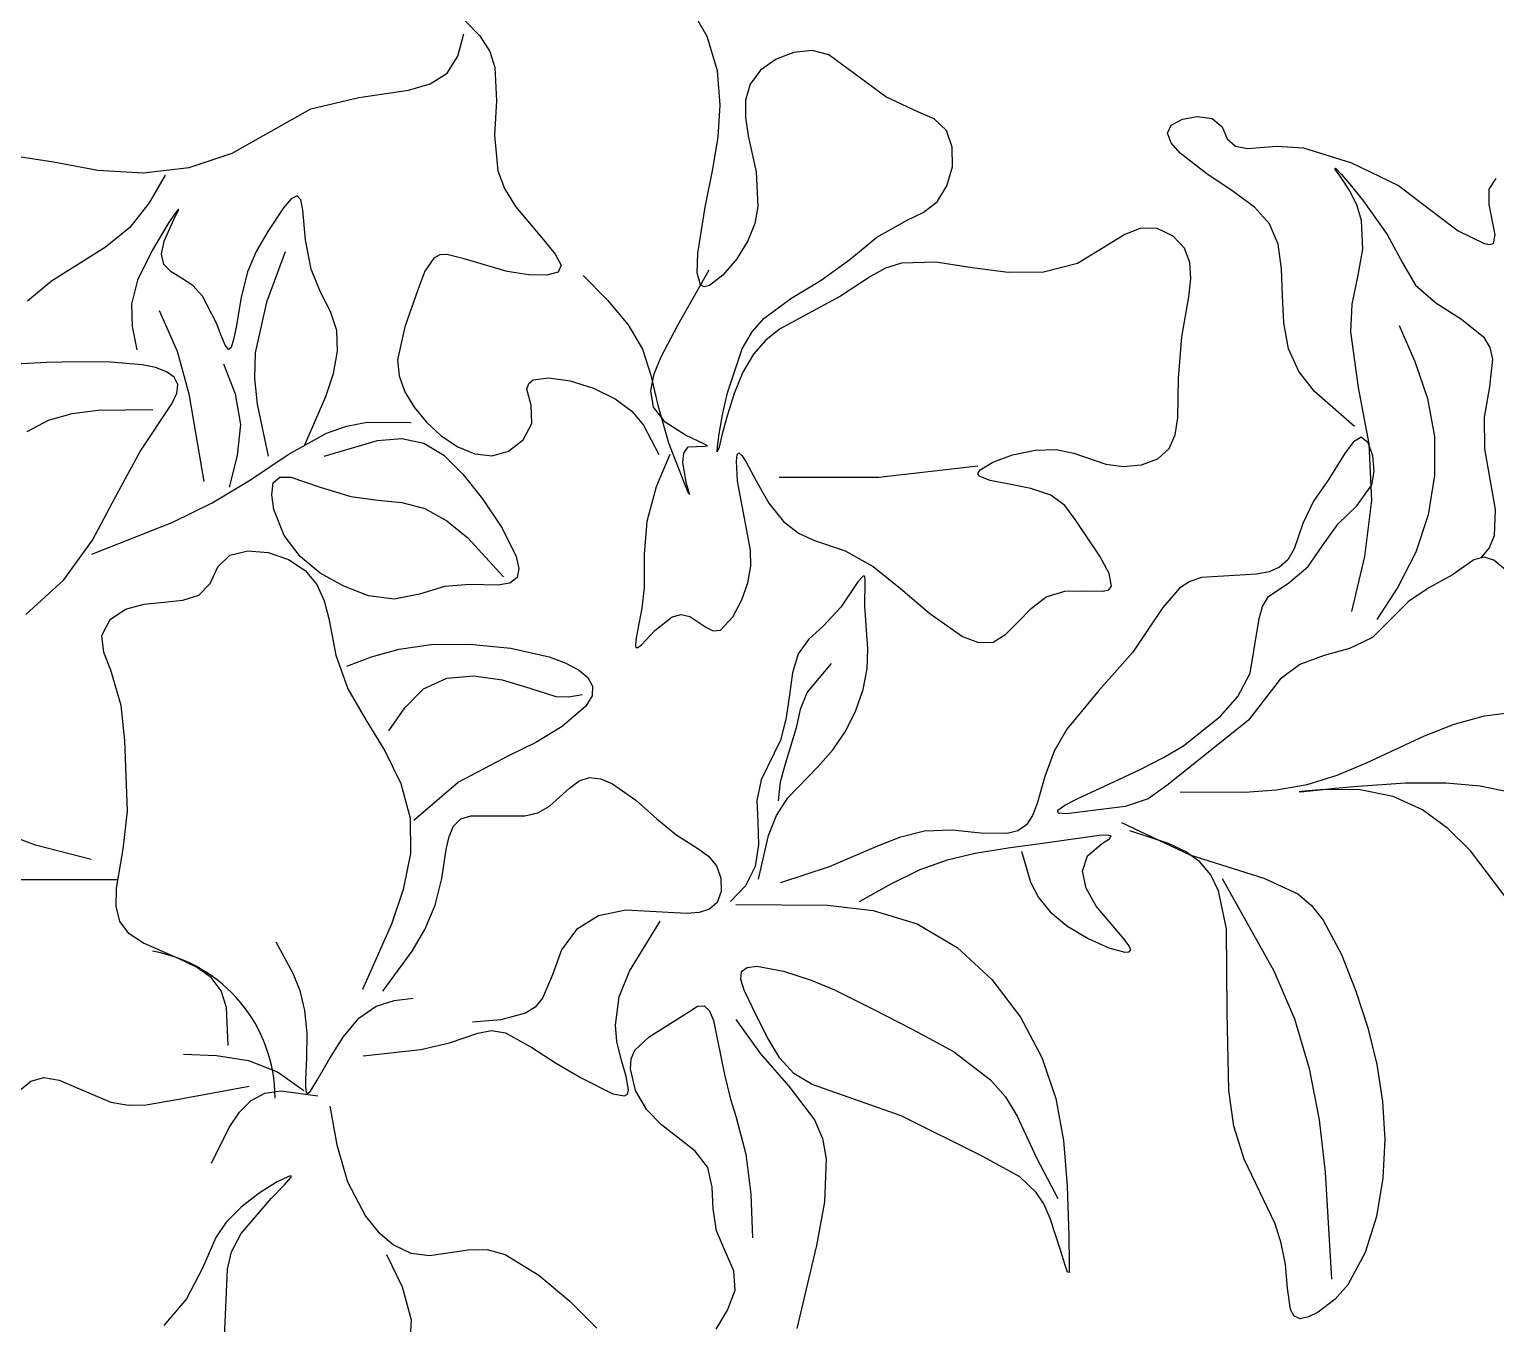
# Model space of a CAD drawing. Extents: x 550 to 4447, y 4707 to 9069.
# Drawn here: x 2203.7 to 2306.5, y 7082.3 to 7173.1 of the extents above; entities that cross this region are included whole.
import ezdxf

# ---------------------------------------------------------------- set-up
doc = ezdxf.new("R2010")
doc.units = 0
doc.header["$MEASUREMENT"] = 0
doc.layers.get('0').update_dxf_attribs({"linetype": 'CONTINUOUS'})
doc.layers.add('3', color=3, linetype='CONTINUOUS')
doc.layers.add('7', color=7, linetype='CONTINUOUS')
doc.styles.add('STYLE1', font='syastro.shx')

# ---------------------------------------------------------------- blocks, each defined once
blk = doc.blocks.new('010')
at = {"layer": '3'}
for p, q in [((5039.77, 4119.23), (5040.27, 4121.19)), ((5038.82, 4117.74), (5039.77, 4119.23)), ((5037.33, 4116.79), (5038.82, 4117.74)), ((5031.07, 4115.6), (5035.44, 4116.23)), ((5035.44, 4116.23), (5037.33, 4116.79)), ((5019.98, 4110.71), (5026.86, 4114.61)), ((5026.86, 4114.61), (5031.07, 4115.6)), ((4996.45, 4111.16), (5004.3, 4109.96)), ((5016.2, 4109.47), (5019.98, 4110.71)), ((5004.3, 4109.96), (5008.2, 4109.22)), ((5012.18, 4108.99), (5016.2, 4109.47)), ((5008.2, 4109.22), (5012.18, 4108.99)), ((5025.67, 4106.99), (5025.15, 4106.71)), ((5026, 4106.62), (5025.67, 4106.99)), ((5015.26, 4105.81), (5014.92, 4105.37)), ((5014.97, 4105.16), (5015.28, 4105.76)), ((5015.28, 4105.76), (5015.26, 4105.81)), ((5024.48, 4105.92), (5023.11, 4103.85)), ((5025.15, 4106.71), (5024.48, 4105.92)), ((5026.18, 4105.73), (5026, 4106.62)), ((5026.41, 4103.13), (5026.18, 4105.73)), ((5014.37, 4104.54), (5012.95, 4102.18)), ((5014, 4103), (5014.97, 4105.16)), ((5014.92, 4105.37), (5014.37, 4104.54)), ((5013.77, 4101.86), (5014, 4103)), ((5023.11, 4103.85), (5022.07, 4102.09)), ((5026.9, 4100.55), (5026.41, 4103.13)), ((5012.95, 4102.18), (5011.68, 4099.59)), ((5013.97, 4100.96), (5013.77, 4101.86)), ((5022.07, 4102.09), (5021.32, 4100.32)), ((5024.62, 4102.08), (5022.99, 4097.66)), ((5014.62, 4100.32), (5013.97, 4100.96)), ((5027.73, 4098.54), (5026.9, 4100.55)), ((5011.68, 4099.59), (5011.13, 4097.47)), ((5015.53, 4099.76), (5014.62, 4100.32)), ((5016.51, 4099.1), (5015.53, 4099.76)), ((5017.36, 4098.17), (5016.51, 4099.1)), ((5021.32, 4100.32), (5020.77, 4098.06)), ((5018.59, 4095.82), (5017.36, 4098.17)), ((5020.77, 4098.06), (5020.32, 4095.45)), ((5028.6, 4096.84), (5027.73, 4098.54)), ((5011.13, 4097.47), (5011.2, 4095.53)), ((5022.99, 4097.66), (5021.99, 4093.21)), ((5029.15, 4095.16), (5028.6, 4096.84)), ((5011.2, 4095.53), (5011.6, 4093.48)), ((5019.02, 4094.72), (5018.59, 4095.82)), ((5020.32, 4095.45), (5020.1, 4094.38)), ((5019.36, 4093.89), (5019.02, 4094.72)), ((5020.1, 4094.38), (5019.88, 4093.67)), ((5029.21, 4093.35), (5029.15, 4095.16)), ((5019.64, 4093.49), (5019.36, 4093.89)), ((5019.88, 4093.67), (5019.64, 4093.49)), ((5021.99, 4093.21), (5021.92, 4090.96)), ((5028.86, 4091.4), (5029.21, 4093.35)), ((5028.19, 4089.37), (5028.86, 4091.4)), ((5021.92, 4090.96), (5022.16, 4088.7)), ((5026.33, 4085.13), (5028.19, 4089.37)), ((5022.16, 4088.7), (5023.14, 4084.14)), ((5028.24, 4086.15), (5030, 4086.78)), ((5030, 4086.78), (5031.82, 4087.13)), ((5031.82, 4087.13), (5035.67, 4087.09)), ((5024.87, 4084.29), (5028.24, 4086.15)), ((5021.57, 4082.08), (5024.87, 4084.29)), ((5076.67, 4082.3), (5085.36, 4083.29)), ((5018.22, 4080.05), (5021.57, 4082.08)), ((5067.93, 4082.31), (5076.67, 4082.3)), ((5014.76, 4078.36), (5018.22, 4080.05)), ((5007.67, 4075.55), (5014.76, 4078.36)), ((5072.5, 4065.97), (5070.38, 4063.44)), ((5070.38, 4063.44), (5069.79, 4061.94)), ((5069.79, 4061.94), (5069.42, 4060.32)), ((5069.42, 4060.32), (5068.46, 4057.14)), ((5068.46, 4057.14), (5068.02, 4055.57)), ((5068.02, 4055.57), (5067.84, 4053.93)), ((5091.66, 4050.27), (5088.02, 4049.76)), ((5085.13, 4049.3), (5082.66, 4048.72)), ((5088.02, 4049.76), (5085.13, 4049.3)), ((5089.18, 4049.5), (5089.98, 4046.78)), ((5080.27, 4047.86), (5077.68, 4046.59)), ((5082.66, 4048.72), (5080.27, 4047.86)), ((5094.85, 4046.26), (5094.52, 4047.76)), ((5077.68, 4046.59), (5074.94, 4045.08)), ((5089.98, 4046.78), (5090.66, 4045.46)), ((5090.66, 4045.46), (5091.69, 4044.18)), ((5091.69, 4044.18), (5093.17, 4042.95)), ((5056.53, 4033.22), (5060, 4035.41)), ((5060, 4035.41), (5060.76, 4035.92)), ((5060.76, 4035.92), (5061.36, 4035.96)), ((5061.36, 4035.96), (5061.83, 4035.5)), ((5061.83, 4035.5), (5062.18, 4034.65)), ((5064.13, 4034.76), (5066.29, 4031.75)), ((5062.18, 4034.65), (5063.14, 4029.91)), ((5055.29, 4032.05), (5056.53, 4033.22)), ((5054.9, 4030.43), (5054.97, 4031.31)), ((5054.97, 4031.31), (5055.29, 4032.05)), ((5066.29, 4031.75), (5068.78, 4028.89)), ((5055.35, 4028.52), (5054.9, 4030.43)), ((5063.14, 4029.91), (5063.64, 4027.88)), ((5056.33, 4026.84), (5055.35, 4028.52)), ((5068.78, 4028.89), (5071.02, 4025.94)), ((5063.64, 4027.88), (5064.15, 4026.14)), ((5057.62, 4025.52), (5056.33, 4026.84)), ((5064.15, 4026.14), (5065.02, 4022.94)), ((5071.02, 4025.94), (5071.72, 4024.3)), ((5059.08, 4024.38), (5057.62, 4025.52)), ((5060.57, 4023.2), (5059.08, 4024.38)), ((5061.67, 4021.78), (5060.57, 4023.2)), ((5071.72, 4024.3), (5072.05, 4022.54)), ((5065.02, 4022.94), (5065.46, 4019.43)), ((5072.05, 4022.54), (5071.91, 4018.77)), ((5062.06, 4020.04), (5061.67, 4021.78)), ((5062.16, 4018.13), (5062.06, 4020.04)), ((5065.46, 4019.43), (5065.61, 4015.6)), ((5062.45, 4016.21), (5062.16, 4018.13)), ((5071.91, 4018.77), (5071.21, 4014.93)), ((5063.21, 4014.43), (5062.45, 4016.21)), ((5063.95, 4012.72), (5063.21, 4014.43)), ((5071.21, 4014.93), (5069.47, 4007.65)), ((5064.07, 4011.01), (5063.95, 4012.72)), ((5063.39, 4009.27), (5064.07, 4011.01)), ((5062.42, 4007.58), (5063.39, 4009.27)), ((5113.63, 4008.51), (5113.1, 4008.73)), ((5114.36, 4008.66), (5113.63, 4008.51))]:
    blk.add_line(p, q, dxfattribs=at)
at = {"layer": '3', "extrusion": (0, 0, -1)}
for p, q in [((5014.09, 4108.78), (5012.68, 4106.36)), ((5012.68, 4106.36), (5011, 4104.21)), ((5011, 4104.21), (5008.87, 4102.48)), ((5008.87, 4102.48), (5006.49, 4100.98)), ((5006.49, 4100.98), (5004.12, 4099.48)), ((5059.06, 4095.63), (5061.79, 4100.49)), ((5004.12, 4099.48), (5002.03, 4097.73)), ((5050.74, 4100), (5052.87, 4097.82)), ((5052.87, 4097.82), (5054.7, 4095.66)), ((5013.56, 4096.92), (5015.15, 4093.36)), ((5054.7, 4095.66), (5055.94, 4093.52)), ((5057.59, 4092.85), (5059.06, 4095.63)), ((5015.15, 4093.36), (5016.17, 4089.62)), ((5055.94, 4093.52), (5056.67, 4091.26)), ((5056.96, 4091.36), (5057.59, 4092.85)), ((5003.72, 4092.37), (5001.47, 4092.24)), ((5006.35, 4092.43), (5003.72, 4092.37)), ((5009.29, 4092.4), (5006.35, 4092.43)), ((5012.07, 4092.15), (5009.29, 4092.4)), ((5013.25, 4091.91), (5012.07, 4092.15)), ((5014.21, 4091.55), (5013.25, 4091.91)), ((5014.88, 4091.07), (5014.21, 4091.55)), ((5019.21, 4092.25), (5020.22, 4089.6)), ((5056.67, 4089.87), (5056.96, 4091.36)), ((5015.2, 4090.44), (5014.88, 4091.07)), ((5015.11, 4089.66), (5015.2, 4090.44)), ((5056.67, 4091.26), (5057.29, 4088.62)), ((5014.68, 4088.74), (5015.11, 4089.66)), ((5016.17, 4089.62), (5017.49, 4081.93)), ((5020.22, 4089.6), (5020.71, 4086.93)), ((5056.92, 4088.44), (5056.67, 4089.87)), ((5003.86, 4087.31), (5005.95, 4087.9)), ((5005.95, 4087.9), (5008.21, 4088.18)), ((5008.21, 4088.18), (5013, 4088.24)), ((5011.9, 4084.56), (5014.68, 4088.74)), ((5057.93, 4087.12), (5056.92, 4088.44)), ((5057.29, 4088.62), (5058.23, 4085.33)), ((5002, 4086.31), (5003.86, 4087.31)), ((5020.71, 4086.93), (5020.42, 4084.2)), ((5059.73, 4085.99), (5057.93, 4087.12)), ((5028.05, 4084.14), (5032.71, 4085.52)), ((5032.71, 4085.52), (5034.85, 4085.71)), ((5034.85, 4085.71), (5036.79, 4085.29)), ((5036.79, 4085.29), (5038.54, 4084.23)), ((5058.23, 4085.33), (5059.68, 4081.57)), ((5059.58, 4084.41), (5059.96, 4084.96)), ((5061.34, 4085.22), (5059.73, 4085.99)), ((5059.96, 4084.96), (5061.43, 4085.02)), ((5061.66, 4085.04), (5061.34, 4085.22)), ((5061.43, 4085.02), (5061.66, 4085.04)), ((5009.71, 4080.53), (5011.9, 4084.56)), ((5020.42, 4084.2), (5019.7, 4081.44)), ((5038.54, 4084.23), (5040.21, 4082.58)), ((5059.5, 4083.58), (5059.58, 4084.41)), ((5040.21, 4082.58), (5041.91, 4080.41)), ((5059.82, 4081.73), (5059.5, 4083.58)), ((5023.45, 4080.76), (5023.57, 4081.81)), ((5023.57, 4081.81), (5024.14, 4082.31)), ((5024.14, 4082.31), (5025.1, 4082.3)), ((5025.1, 4082.3), (5027.68, 4081.44)), ((5027.68, 4081.44), (5030.37, 4080.6)), ((5059.68, 4081.57), (5059.94, 4081)), ((5060.01, 4081.07), (5059.82, 4081.73)), ((5060.07, 4080.8), (5060.01, 4081.07)), ((5007.71, 4076.77), (5009.71, 4080.53)), ((5023.63, 4079.48), (5023.45, 4080.76)), ((5030.37, 4080.6), (5032.73, 4080.28)), ((5032.73, 4080.28), (5034.86, 4080.07)), ((5034.86, 4080.07), (5036.86, 4079.55)), ((5041.91, 4080.41), (5043.64, 4077.84)), ((5059.94, 4081), (5060.07, 4080.8)), ((5024.52, 4077.18), (5023.63, 4079.48)), ((5036.86, 4079.55), (5038.8, 4078.48)), ((5038.8, 4078.48), (5040.63, 4077)), ((5043.64, 4077.84), (5044.88, 4075.34)), ((5005.21, 4073.3), (5007.71, 4076.77)), ((5025.92, 4075.34), (5024.52, 4077.18)), ((5040.63, 4077), (5043.77, 4073.58)), ((5027.7, 4073.89), (5025.92, 4075.34)), ((5044.88, 4075.34), (5045.11, 4074.31)), ((5029.75, 4072.74), (5027.7, 4073.89)), ((5044.95, 4073.5), (5044.32, 4073.01)), ((5045.11, 4074.31), (5044.95, 4073.5)), ((5075.33, 4073.66), (5074.84, 4073.14)), ((5075.45, 4073.58), (5075.33, 4073.66)), ((5075.48, 4073.21), (5075.45, 4073.58)), ((5001.89, 4070.27), (5005.21, 4073.3)), ((5031.93, 4071.89), (5029.75, 4072.74)), ((5036.4, 4072.05), (5034.17, 4071.6)), ((5038.6, 4072.71), (5036.4, 4072.05)), ((5040.81, 4072.89), (5038.6, 4072.71)), ((5043.26, 4072.83), (5040.81, 4072.89)), ((5044.32, 4073.01), (5043.26, 4072.83)), ((5074.84, 4073.14), (5073.33, 4070.92)), ((5075.44, 4070.99), (5075.48, 4073.21)), ((5034.17, 4071.6), (5031.93, 4071.89)), ((5073.33, 4070.92), (5071.8, 4069.24)), ((5075.7, 4067.25), (5075.44, 4070.99)), ((5071.8, 4069.24), (5070.51, 4068.07)), ((5032.2, 4066.54), (5034.6, 4067.22)), ((5034.6, 4067.22), (5037.41, 4067.64)), ((5037.41, 4067.64), (5040.78, 4067.67)), ((5040.78, 4067.67), (5044.41, 4067.3)), ((5044.41, 4067.3), (5047.77, 4066.54)), ((5070.51, 4068.07), (5069.6, 4066.81)), ((5075.65, 4065.49), (5075.7, 4067.25)), ((5030.02, 4065.72), (5032.2, 4066.54)), ((5047.77, 4066.54), (5049.18, 4066.02)), ((5049.18, 4066.02), (5050.34, 4065.42)), ((5069.6, 4066.81), (5069.11, 4065.16)), ((5036.74, 4063.74), (5038.79, 4064.67)), ((5038.79, 4064.67), (5041.16, 4064.88)), ((5041.16, 4064.88), (5043.66, 4064.54)), ((5043.66, 4064.54), (5046.07, 4063.79)), ((5050.34, 4065.42), (5051.16, 4064.74)), ((5051.16, 4064.74), (5051.58, 4063.97)), ((5069.11, 4065.16), (5068.84, 4063.22)), ((5075.3, 4063.68), (5075.65, 4065.49)), ((5035.11, 4062.09), (5036.74, 4063.74)), ((5046.07, 4063.79), (5048.34, 4063.08)), ((5048.34, 4063.08), (5049.48, 4063.04)), ((5049.48, 4063.04), (5050.65, 4063.26)), ((5051.54, 4063.13), (5050.99, 4062.22)), ((5051.58, 4063.97), (5051.54, 4063.13)), ((5068.84, 4063.22), (5068.56, 4061.19)), ((5074.67, 4061.85), (5075.3, 4063.68)), ((5033.7, 4060.07), (5035.11, 4062.09)), ((5050.99, 4062.22), (5048.91, 4060.44)), ((5073.78, 4060.07), (5074.67, 4061.85)), ((5068.56, 4061.19), (5068.04, 4059.23)), ((5048.91, 4060.44), (5046.6, 4059.05)), ((5068.04, 4059.23), (5066.37, 4055.75)), ((5072.66, 4058.41), (5073.78, 4060.07)), ((5093.17, 4060.22), (5092.06, 4058.29)), ((5044.27, 4057.91), (5039.83, 4055.57)), ((5046.6, 4059.05), (5044.27, 4057.91)), ((5071.36, 4056.92), (5072.66, 4058.41)), ((5092.06, 4058.29), (5091.23, 4056.06)), ((5068.7, 4054.19), (5071.36, 4056.92)), ((5066.37, 4055.75), (5065.99, 4053.96)), ((5091.23, 4056.06), (5090.57, 4053.69)), ((5067.71, 4052.63), (5068.7, 4054.19)), ((5092.98, 4053.54), (5094.06, 4054.11)), ((5065.99, 4053.96), (5066.05, 4052.05)), ((5090.57, 4053.69), (5090.16, 4052.65)), ((5092.37, 4053.1), (5092.98, 4053.54)), ((5092.4, 4052.84), (5092.37, 4053.1)), ((5093.13, 4052.78), (5092.4, 4052.84)), ((5066.05, 4052.05), (5066.11, 4050.07)), ((5067.01, 4050.88), (5067.71, 4052.63)), ((5089.61, 4051.83), (5088.86, 4051.3)), ((5090.16, 4052.65), (5089.61, 4051.83)), ((5066.12, 4047.05), (5067.01, 4050.88)), ((5078.49, 4050.72), (5076.42, 4049.9)), ((5080.69, 4051.27), (5078.49, 4050.72)), ((5083.09, 4051.35), (5080.69, 4051.27)), ((5085.62, 4051.09), (5083.09, 4051.35)), ((5087.92, 4051.05), (5085.62, 4051.09)), ((5088.86, 4051.3), (5087.92, 4051.05)), ((5066.11, 4050.07), (5065.84, 4048.15)), ((5076.42, 4049.9), (5072.31, 4048.14)), ((5065.84, 4048.15), (5064.99, 4046.48)), ((5072.31, 4048.14), (5068.04, 4046.72)), ((5064.99, 4046.48), (5063.66, 4045.09)), ((5064.13, 4044.83), (5072.17, 4044.78)), ((5072.17, 4044.78), (5076.19, 4044.3)), ((5076.19, 4044.3), (5080.03, 4043.14)), ((5080.03, 4043.14), (5083.53, 4041.07)), ((5083.53, 4041.07), (5086.58, 4038.25)), ((5064.57, 4038.26), (5064.63, 4038.95)), ((5064.63, 4038.95), (5065.12, 4039.32)), ((5065.12, 4039.32), (5065.97, 4039.41)), ((5065.97, 4039.41), (5068.3, 4038.98)), ((5068.3, 4038.98), (5070.75, 4038.19)), ((5064.86, 4037.32), (5064.57, 4038.26)), ((5070.75, 4038.19), (5072.8, 4037.35)), ((5072.8, 4037.35), (5076.18, 4035.65)), ((5086.58, 4038.25), (5089.09, 4034.94)), ((5065.91, 4035.14), (5064.86, 4037.32)), ((5066.95, 4033.1), (5065.91, 4035.14)), ((5076.18, 4035.65), (5079.6, 4033.89)), ((5089.09, 4034.94), (5090.97, 4031.41)), ((5079.6, 4033.89), (5083.23, 4031.93)), ((5068, 4031.37), (5066.95, 4033.1)), ((5069.23, 4030.01), (5068, 4031.37)), ((5083.23, 4031.93), (5086.47, 4029.47)), ((5090.97, 4031.41), (5092.18, 4027.83)), ((5070.82, 4029.05), (5069.23, 4030.01)), ((5078.64, 4026.31), (5070.82, 4029.05)), ((5086.47, 4029.47), (5087.77, 4027.97)), ((5087.77, 4027.97), (5088.8, 4026.28)), ((5092.18, 4027.83), (5092.86, 4024.13)), ((5085.79, 4022.74), (5078.64, 4026.31)), ((5088.8, 4026.28), (5090.5, 4022.61)), ((5092.86, 4024.13), (5093.18, 4020.15)), ((5089.04, 4020.94), (5085.79, 4022.74)), ((5090.5, 4022.61), (5092.37, 4019.04)), ((5090.48, 4019.57), (5089.04, 4020.94)), ((5091.13, 4018.57), (5090.48, 4019.57)), ((5093.18, 4020.15), (5093.32, 4015.75)), ((5091.71, 4017.3), (5091.13, 4018.57)), ((5092.64, 4014.44), (5091.71, 4017.3)), ((5093.32, 4015.75), (5093.37, 4013.38)), ((5092.98, 4013.28), (5092.64, 4014.44)), ((5093.22, 4012.58), (5092.98, 4013.28)), ((5093.37, 4013.38), (5093.35, 4012.57)), ((5093.35, 4012.57), (5093.22, 4012.58))]:
    blk.add_line(p, q, dxfattribs=at)
at = {"layer": '3'}
for points in [[(5058.35, 4084.28), (5057.16, 4081.45), (5056.34, 4078.43), (5056.1, 4075.56), (5056.1, 4072.62), (5055.9, 4070.83), (5055.51, 4068.84), (5055.37, 4068.01), (5055.34, 4067.46), (5055.49, 4067.33), (5055.85, 4067.61), (5057.02, 4068.87), (5058.54, 4070.07), (5059.33, 4070.27), (5060.09, 4070.08), (5061.51, 4069.14), (5062.16, 4068.82), (5062.78, 4068.88), (5063.86, 4070.05), (5064.67, 4071.56), (5065.19, 4073.05), (5065.44, 4074.49), (5065.43, 4075.9), (5064.9, 4078.72), (5064.28, 4081.95), (5064.18, 4083.71), (5064.25, 4084.29), (5064.41, 4084.44), (5064.67, 4084.21), (5065.01, 4083.67), (5065.92, 4081.98), (5067.04, 4080.03), (5068.3, 4078.42), (5069.64, 4077.39), (5071.02, 4076.76), (5073.72, 4075.86), (5076.18, 4074.47), (5078.58, 4072.54), (5081.16, 4070.34), (5084.02, 4068.33), (5085.41, 4067.81), (5086.69, 4067.85), (5087.82, 4068.53), (5088.89, 4069.61), (5090.03, 4070.8), (5091.36, 4071.8), (5092.98, 4072.32), (5094.8, 4072.33), (5096.33, 4072.3), (5096.83, 4072.44), (5097.08, 4072.75), (5096.87, 4073.86), (5096.05, 4075.39), (5093.9, 4078.59), (5092.97, 4079.82), (5091.75, 4080.72), (5090.01, 4081.3), (5088.1, 4081.69), (5086.44, 4082.01), (5085.46, 4082.39), (5085.36, 4082.64), (5085.56, 4082.95), (5086.67, 4083.62), (5088.4, 4084.26), (5090.37, 4084.68), (5092.22, 4084.73), (5093.77, 4084.41), (5096.58, 4083.45), (5098.11, 4083.24), (5099.72, 4083.39), (5101.14, 4083.92), (5102.12, 4084.81), (5102.66, 4086.03), (5102.9, 4087.5), (5102.96, 4090.95), (5103.23, 4094.62), (5103.86, 4098.11), (5104.03, 4099.7), (5103.94, 4101.13), (5103.47, 4102.39), (5102.49, 4103.43), (5101.09, 4104.12), (5099.64, 4104.14), (5098.25, 4103.6), (5096.88, 4102.74), (5094.08, 4101.05), (5091.11, 4100.28), (5088.02, 4100.25), (5084.85, 4100.65), (5081.68, 4101.15), (5078.67, 4101.08), (5077.26, 4100.62), (5075.93, 4099.89), (5073.31, 4098.17), (5067.97, 4095.29), (5066.77, 4094.32), (5065.69, 4093.09), (5064.76, 4091.5), (5063.99, 4089.64), (5063.39, 4087.77), (5062.95, 4086.12), (5062.66, 4084.95), (5062.51, 4084.52), (5062.52, 4084.96), (5062.66, 4086.11), (5062.96, 4087.76), (5063.39, 4089.7), (5064.7, 4093.55), (5065.58, 4095.06), (5066.59, 4096.22), (5068.97, 4097.98), (5071.61, 4099.57), (5074.13, 4101.38), (5076.49, 4103.35), (5079.17, 4104.85), (5080.56, 4105.53), (5081.78, 4106.46), (5082.65, 4107.84), (5083.12, 4109.52), (5083.11, 4111.24), (5082.6, 4112.72), (5081.53, 4113.73), (5080.09, 4114.35), (5077.29, 4115.66), (5072.29, 4119.34), (5070.83, 4119.72), (5069.23, 4119.56), (5067.66, 4118.96), (5066.31, 4118.01), (5065.38, 4116.78), (5064.97, 4115.38), (5064.97, 4113.85), (5065.23, 4112.25), (5065.91, 4109.07), (5066.07, 4106.05), (5065.8, 4104.55), (5065.19, 4103.02), (5064.22, 4101.45), (5062.99, 4100.02), (5061.82, 4099.12), (5061.36, 4099.01), (5061.03, 4099.17), (5060.73, 4100.22), (5060.8, 4101.94), (5061.45, 4105.97), (5062.11, 4109.32), (5062.59, 4112.16), (5062.77, 4114.92), (5062.52, 4117.93), (5061.61, 4120.94), (5060.83, 4122.32)], [(5040.36, 4122.35), (5041.7, 4121.01), (5042.55, 4119.63), (5043, 4118.23), (5043.15, 4115.32), (5042.98, 4112.3), (5043.28, 4109.18), (5043.85, 4107.61), (5044.82, 4106.03), (5047.3, 4103.08), (5048.3, 4101.86), (5048.81, 4100.9), (5048.57, 4100.28), (5047.55, 4100.01), (5045.97, 4100.05), (5044.07, 4100.34), (5040.31, 4101.45), (5038.8, 4101.83), (5038.18, 4101.79), (5037.65, 4101.52), (5036.85, 4100.36), (5036.24, 4098.73), (5035.11, 4095.49), (5034.48, 4092.6), (5034.61, 4091.2), (5035.11, 4089.8), (5035.93, 4088.44), (5037.02, 4087.12), (5038.31, 4085.93), (5039.75, 4084.96), (5041.25, 4084.34), (5042.76, 4084.17), (5044.21, 4084.58), (5045.48, 4085.59), (5046.24, 4087.02), (5046.18, 4088.63), (5045.82, 4090.03), (5045.97, 4090.51), (5046.37, 4090.83), (5047.74, 4091.03), (5049.61, 4090.75), (5051.66, 4090.1), (5053.56, 4089.18), (5055.02, 4088.08), (5056.04, 4086.87), (5057.37, 4084.28)], [(5019.62, 4032.46), (5019.46, 4035.81), (5019.01, 4037.25), (5018.14, 4038.42), (5016.85, 4039.33), (5015.32, 4040.06), (5012.19, 4041.43), (5010.94, 4042.27), (5010.12, 4043.35), (5009.79, 4044.7), (5009.83, 4046.27), (5010.42, 4049.69), (5010.8, 4053.02), (5010.56, 4059.2), (5010.24, 4062.29), (5009.34, 4065.39), (5008.71, 4066.93), (5008.55, 4068.43), (5009.26, 4069.81), (5010.61, 4070.74), (5012.24, 4071.16), (5013.98, 4071.33), (5015.65, 4071.51), (5017.06, 4071.97), (5018.04, 4072.98), (5018.71, 4074.43), (5019.78, 4075.47), (5021.34, 4075.86), (5023.13, 4075.7), (5024.9, 4075.08), (5026.38, 4074.11), (5027.4, 4072.88), (5028.05, 4071.46), (5028.45, 4069.91), (5029.05, 4066.71), (5030.12, 4063.75), (5031.68, 4061.02), (5033.35, 4058.3), (5034.75, 4055.44), (5035.58, 4052.41), (5035.6, 4049.29), (5034.96, 4046.16), (5033.94, 4043.12), (5031.41, 4037.37)], [(5033.19, 4037.22), (5035.76, 4040.74), (5036.87, 4042.65), (5037.76, 4044.76), (5038.36, 4047.12), (5038.73, 4049.65), (5038.99, 4050.79), (5039.39, 4051.71), (5040.01, 4052.33), (5040.89, 4052.62), (5043.15, 4052.61), (5045.63, 4052.6), (5046.78, 4052.87), (5047.79, 4053.46), (5049.54, 4055.04), (5050.39, 4055.68), (5051.3, 4055.96), (5052.29, 4055.84), (5053.32, 4055.41), (5055.37, 4053.97), (5057.18, 4052.36), (5058.86, 4050.97), (5060.81, 4049.75), (5061.73, 4049.07), (5062.44, 4048.22), (5062.83, 4047.15), (5062.84, 4045.98), (5062.5, 4045.02), (5061.84, 4044.42), (5060.92, 4044.12), (5059.8, 4044.05), (5054.49, 4044.34), (5052.09, 4043.83), (5050.17, 4042.65), (5048.86, 4040.85), (5048.05, 4038.65), (5047.18, 4036.61), (5046.53, 4035.83), (5045.69, 4035.29), (5043.54, 4034.71), (5041.05, 4034.51)], [(5031.47, 4031.57), (5036.52, 4032.12), (5039.02, 4032.7), (5041.5, 4033.55), (5042.72, 4033.78), (5043.93, 4033.57), (5046.24, 4032.3), (5048.31, 4030.94), (5050.58, 4029.62), (5053.35, 4028.22), (5054.36, 4028.04), (5054.63, 4028.21), (5054.72, 4028.58), (5054.53, 4029.76), (5054.09, 4031.28), (5053.71, 4032.83), (5053.57, 4034.25), (5053.9, 4036.74), (5054.82, 4038.99), (5057.5, 4043.36)], [(5028.52, 4027.14), (5029.14, 4023.76), (5030.08, 4020.5), (5031.66, 4017.49), (5032.78, 4016.12), (5034.12, 4014.99), (5035.63, 4014.25), (5037.26, 4014.06), (5040.67, 4014.56), (5042.33, 4014.59), (5043.92, 4014.15), (5046.86, 4012.32), (5049.59, 4010.06), (5051.96, 4007.67)]]:
    blk.add_lwpolyline(points, dxfattribs=at)
at = {"layer": '7', "extrusion": (0, 0, -1)}
for p, q in [((5102.31, 4113.18), (5103.3, 4113.71)), ((5103.3, 4113.71), (5104.63, 4113.94)), ((5104.63, 4113.94), (5105.91, 4113.76)), ((5105.91, 4113.76), (5106.77, 4113.04)), ((5101.98, 4112.46), (5102.31, 4113.18)), ((5102.3, 4111.62), (5101.98, 4112.46)), ((5106.77, 4113.04), (5107.23, 4111.99)), ((5107.23, 4111.99), (5107.94, 4111.33)), ((5103.1, 4110.72), (5102.3, 4111.62)), ((5105.44, 4108.9), (5103.1, 4110.72)), ((5107.94, 4111.33), (5109.01, 4111.14)), ((5109.01, 4111.14), (5111.58, 4111.33)), ((5111.58, 4111.33), (5113.91, 4111.18)), ((5113.91, 4111.18), (5118.13, 4109.88)), ((5118.13, 4109.88), (5122.24, 4107.88)), ((5107.75, 4107.36), (5105.44, 4108.9)), ((5130.18, 4107.55), (5130.8, 4108.5)), ((5109.61, 4105.99), (5107.75, 4107.36)), ((5122.24, 4107.88), (5125.68, 4105.26)), ((5130.18, 4106.22), (5130.18, 4107.55)), ((5110.94, 4104.53), (5109.61, 4105.99)), ((5130.73, 4103.55), (5130.18, 4106.22)), ((5111.69, 4102.73), (5110.94, 4104.53)), ((5125.68, 4105.26), (5127.46, 4103.91)), ((5127.46, 4103.91), (5129.74, 4102.8)), ((5130.58, 4102.8), (5130.73, 4103.55)), ((5111.98, 4100.57), (5111.69, 4102.73)), ((5129.74, 4102.8), (5130.24, 4102.71)), ((5130.24, 4102.71), (5130.58, 4102.8)), ((5112.06, 4098.22), (5111.98, 4100.57)), ((5112.19, 4095.83), (5112.06, 4098.22)), ((5112.6, 4093.57), (5112.19, 4095.83)), ((5122.31, 4095.6), (5123.67, 4092.44)), ((5113.5, 4091.58), (5112.6, 4093.57)), ((5114.87, 4089.83), (5113.5, 4091.58)), ((5123.67, 4092.44), (5124.77, 4089.21)), ((5118.38, 4086.76), (5114.87, 4089.83)), ((5124.77, 4089.21), (5125.4, 4085.88)), ((5118.3, 4085.41), (5117.55, 4084.43)), ((5118.98, 4085.8), (5118.3, 4085.41)), ((5119.58, 4085.32), (5118.98, 4085.8)), ((5119.99, 4084.19), (5119.58, 4085.32)), ((5125.4, 4085.88), (5125.41, 4082.44)), ((5117.55, 4084.43), (5116.07, 4082.05)), ((5120.12, 4082.83), (5119.99, 4084.19)), ((5119.89, 4081.62), (5120.12, 4082.83)), ((5125.41, 4082.44), (5124.84, 4079.01)), ((5116.07, 4082.05), (5114.79, 4080.21)), ((5118.6, 4079.8), (5119.89, 4081.62)), ((5114.79, 4080.21), (5113.86, 4078.24)), ((5116.94, 4078.2), (5118.6, 4079.8)), ((5124.84, 4079.01), (5123.75, 4075.72)), ((5113.86, 4078.24), (5113.08, 4076.01)), ((5115.6, 4076.34), (5116.94, 4078.2)), ((5113.08, 4076.01), (5112.55, 4075.07)), ((5114.32, 4074.47), (5115.6, 4076.34)), ((5112.55, 4075.07), (5111.82, 4074.4)), ((5123.75, 4075.72), (5122.18, 4072.67)), ((5128.86, 4075.07), (5126.97, 4073.73)), ((5129.74, 4075.29), (5128.86, 4075.07)), ((5130.6, 4075.04), (5129.74, 4075.29)), ((5132.31, 4073.63), (5130.6, 4075.04)), ((5104.98, 4073.51), (5103.94, 4073.15)), ((5109.79, 4073.81), (5104.98, 4073.51)), ((5110.89, 4074), (5109.79, 4073.81)), ((5111.82, 4074.4), (5110.89, 4074)), ((5112.63, 4073.04), (5114.32, 4074.47)), ((5126.97, 4073.73), (5124.96, 4072.63)), ((5103.05, 4072.56), (5101.59, 4070.87)), ((5103.94, 4073.15), (5103.05, 4072.56)), ((5110.83, 4071.84), (5112.63, 4073.04)), ((5122.18, 4072.67), (5120.35, 4069.81)), ((5124.96, 4072.63), (5123.14, 4071.43)), ((5101.59, 4070.87), (5098.95, 4066.96)), ((5110.01, 4069.9), (5110.31, 4070.95)), ((5110.31, 4070.95), (5110.83, 4071.84)), ((5123.14, 4071.43), (5119.97, 4068.24)), ((5109.22, 4065.13), (5110.01, 4069.9)), ((5119.97, 4068.24), (5117.93, 4067.29)), ((5098.95, 4066.96), (5095.95, 4063.6)), ((5117.93, 4067.29), (5115.71, 4066.66)), ((5113.59, 4065.89), (5111.86, 4064.6)), ((5115.71, 4066.66), (5113.59, 4065.89)), ((5108.14, 4063.07), (5109.22, 4065.13)), ((5111.86, 4064.6), (5109.08, 4061)), ((5095.95, 4063.6), (5093.17, 4060.22)), ((5106.64, 4061.35), (5108.14, 4063.07)), ((5109.08, 4061), (5102.03, 4055.35)), ((5103.4, 4058.76), (5106.64, 4061.35)), ((5101.64, 4057.71), (5103.4, 4058.76)), ((5096.89, 4055.41), (5099.54, 4056.63)), ((5099.54, 4056.63), (5101.64, 4057.71)), ((5039.83, 4055.57), (5035.91, 4052.21)), ((5094.06, 4054.11), (5096.89, 4055.41)), ((5102.03, 4055.35), (5100.28, 4054.1)), ((5100.28, 4054.1), (5098.28, 4053.43)), ((5098.28, 4053.43), (5093.13, 4052.78)), ((5002.73, 4050.04), (5000.48, 4050.87)), ((5007.6, 4048.77), (5002.73, 4050.04)), ((5106.79, 4047.11), (5111.32, 4039.02)), ((5023.8, 4041.55), (5025.29, 4038.81)), ((5025.29, 4038.81), (5025.9, 4037.28)), ((5111.32, 4039.02), (5113.11, 4034.82)), ((5025.9, 4037.28), (5026.32, 4035.54)), ((5032.6, 4035.91), (5034.19, 4036.41)), ((5034.19, 4036.41), (5035.83, 4036.63)), ((5026.32, 4035.54), (5026.52, 4033.54)), ((5029.7, 4033.2), (5031.08, 4034.87)), ((5031.08, 4034.87), (5032.6, 4035.91)), ((5113.11, 4034.82), (5114.4, 4030.46)), ((5026.52, 4033.54), (5026.49, 4031.37)), ((5028.5, 4031.3), (5029.7, 4033.2)), ((5015.69, 4031.72), (5018.61, 4031.58)), ((5018.61, 4031.58), (5021.4, 4031.15)), ((5021.4, 4031.15), (5023.96, 4030.16)), ((5026.49, 4031.37), (5026.4, 4029.48)), ((5027.52, 4029.57), (5028.5, 4031.3)), ((5023.96, 4030.16), (5026.25, 4028.53)), ((5114.4, 4030.46), (5115.27, 4025.96)), ((5022.84, 4028.29), (5024.26, 4028.48)), ((5024.26, 4028.48), (5027.48, 4028.04)), ((5026.4, 4029.48), (5026.4, 4028.79)), ((5026.4, 4028.79), (5026.46, 4028.36)), ((5026.46, 4028.36), (5026.6, 4028.25)), ((5026.6, 4028.25), (5026.83, 4028.45)), ((5026.83, 4028.45), (5027.52, 4029.57)), ((5020.6, 4026.62), (5021.63, 4027.65)), ((5021.63, 4027.65), (5022.84, 4028.29)), ((5019.71, 4025.29), (5020.6, 4026.62)), ((5115.27, 4025.96), (5115.81, 4021.36)), ((5018.15, 4022.14), (5019.71, 4025.29)), ((5115.81, 4021.36), (5116.36, 4011.98))]:
    blk.add_line(p, q, dxfattribs=at)
at = {"layer": '7'}
for p, q in [((5116.67, 4109.35), (5116.71, 4109.4)), ((5117.18, 4108.62), (5116.67, 4109.35)), ((5116.71, 4109.4), (5117.24, 4108.85)), ((5117.96, 4107.43), (5117.18, 4108.62)), ((5117.24, 4108.85), (5118.11, 4107.83)), ((5118.63, 4106.1), (5117.96, 4107.43)), ((5118.11, 4107.83), (5119.17, 4106.51)), ((5119.01, 4104.8), (5118.63, 4106.1)), ((5119.17, 4106.51), (5121.25, 4103.58)), ((5119.1, 4102.29), (5119.01, 4104.8)), ((5121.25, 4103.58), (5122.6, 4101.09)), ((5118.68, 4099.87), (5119.1, 4102.29)), ((5122.6, 4101.09), (5123.74, 4099.15)), ((5118.19, 4097.48), (5118.68, 4099.87)), ((5123.74, 4099.15), (5125.51, 4097.58)), ((5118.06, 4095.06), (5118.19, 4097.48)), ((5125.51, 4097.58), (5127.77, 4096.17)), ((5127.77, 4096.17), (5129.69, 4094.61)), ((5118.73, 4090.17), (5118.06, 4095.06)), ((5129.69, 4094.61), (5130.25, 4093.69)), ((5130.47, 4092.64), (5130.22, 4090.23)), ((5130.25, 4093.69), (5130.47, 4092.64)), ((5119.66, 4085.22), (5118.73, 4090.17)), ((5130.22, 4090.23), (5129.74, 4087.56)), ((5129.74, 4087.56), (5129.78, 4084.78)), ((5119.89, 4080.25), (5119.66, 4085.22)), ((5129.78, 4084.78), (5130.73, 4079.46)), ((5119.3, 4075.36), (5119.89, 4080.25)), ((5130.73, 4079.46), (5130.62, 4077.15)), ((5130.19, 4076.12), (5129.43, 4075.21)), ((5130.62, 4077.15), (5130.19, 4076.12)), ((5118.14, 4070.54), (5119.3, 4075.36)), ((5124.53, 4059.63), (5127.12, 4060.65)), ((5127.12, 4060.65), (5129.79, 4061.38)), ((5129.79, 4061.38), (5132.54, 4061.73)), ((5119.44, 4057.25), (5124.53, 4059.63)), ((5116.87, 4056.17), (5119.44, 4057.25)), ((5111.53, 4054.88), (5114.24, 4055.36)), ((5114.24, 4055.36), (5116.87, 4056.17)), ((5118.68, 4055.21), (5122.85, 4055.49)), ((5122.85, 4055.49), (5126.43, 4055.51)), ((5126.43, 4055.51), (5129.4, 4055.25)), ((5103.1, 4054.72), (5108.76, 4054.68)), ((5108.76, 4054.68), (5111.53, 4054.88)), ((5114.04, 4054.76), (5113.53, 4054.71)), ((5113.53, 4054.71), (5113.93, 4054.75)), ((5113.93, 4054.75), (5115.05, 4054.87)), ((5115.34, 4054.89), (5114.04, 4054.76)), ((5115.05, 4054.87), (5116.7, 4055.04)), ((5118.74, 4054.91), (5115.34, 4054.89)), ((5116.7, 4055.04), (5118.68, 4055.21)), ((5121.77, 4054.31), (5118.74, 4054.91)), ((5124.35, 4053.14), (5121.77, 4054.31)), ((5129.4, 4055.25), (5131.94, 4054.72)), ((5126.57, 4051.51), (5124.35, 4053.14)), ((5097.95, 4052.02), (5103.93, 4049.18)), ((5128.54, 4049.53), (5126.57, 4051.51)), ((5095.98, 4050.88), (5091.66, 4050.27)), ((5094.97, 4049.11), (5096.3, 4050.21)), ((5096.72, 4050.92), (5095.98, 4050.88)), ((5096.3, 4050.21), (5096.9, 4050.6)), ((5097.06, 4050.84), (5096.72, 4050.92)), ((5096.9, 4050.6), (5097.06, 4050.84)), ((5102.06, 4050.19), (5098.68, 4051.28)), ((5103.56, 4049.48), (5102.06, 4050.19)), ((5094.52, 4047.76), (5094.97, 4049.11)), ((5104.82, 4048.58), (5103.56, 4049.48)), ((5103.93, 4049.18), (5110.44, 4047.13)), ((5132.04, 4044.96), (5128.54, 4049.53)), ((5105.78, 4047.42), (5104.82, 4048.58)), ((4993.84, 4047.03), (5009.96, 4047.03)), ((5106.46, 4046.02), (5105.78, 4047.42)), ((5110.44, 4047.13), (5113.4, 4045.76)), ((5095.74, 4044.7), (5094.85, 4046.26)), ((5107.15, 4042.7), (5106.46, 4046.02)), ((5113.4, 4045.76), (5114.62, 4044.73)), ((5098.18, 4041.78), (5095.74, 4044.7)), ((5114.62, 4044.73), (5115.64, 4043.47)), ((5093.17, 4042.95), (5095.02, 4041.86)), ((5107.23, 4035.38), (5107.15, 4042.7)), ((5115.64, 4043.47), (5117.24, 4040.46)), ((5095.02, 4041.86), (5096.84, 4041.03)), ((5098.6, 4041.25), (5098.18, 4041.78)), ((5098.76, 4040.87), (5098.6, 4041.25)), ((5096.84, 4041.03), (5098.23, 4040.65)), ((5098.23, 4040.65), (5098.63, 4040.68)), ((5098.63, 4040.68), (5098.76, 4040.87)), ((5117.24, 4040.46), (5118.5, 4037.23)), ((5118.5, 4037.23), (5119.55, 4034.03)), ((5107.36, 4028.52), (5107.23, 4035.38)), ((5119.55, 4034.03), (5120.34, 4030.81)), ((5120.34, 4030.81), (5120.85, 4027.55)), ((5107.81, 4025.39), (5107.36, 4028.52)), ((5120.85, 4027.55), (5121.04, 4024.21)), ((5108.72, 4022.5), (5107.81, 4025.39)), ((5121.04, 4024.21), (5120.86, 4020.82)), ((5111.42, 4016.82), (5108.72, 4022.5)), ((5120.86, 4020.82), (5120.3, 4017.47)), ((5111.96, 4015.14), (5111.42, 4016.82)), ((5120.3, 4017.47), (5119.31, 4014.31)), ((5112.34, 4013.27), (5111.96, 4015.14)), ((5119.31, 4014.31), (5117.81, 4011.47)), ((5112.52, 4011.18), (5112.34, 4013.27)), ((5112.78, 4009.32), (5112.52, 4011.18)), ((5117.81, 4011.47), (5116.7, 4010.21)), ((5113.1, 4008.73), (5112.78, 4009.32)), ((5115.19, 4009.07), (5114.36, 4008.66)), ((5116.7, 4010.21), (5115.19, 4009.07))]:
    blk.add_line(p, q, dxfattribs=at)
for points in [[(5033.5, 4014.15), (5034.89, 4011.3), (5035.68, 4008.4), (5035.49, 4005.39)], [(5019.29, 4006.85), (5019.55, 4012.84), (5019.91, 4014.38), (5020.76, 4015.99), (5023.39, 4019.06), (5024.54, 4020.21), (5025.15, 4020.91), (5025.15, 4021.03), (5024.91, 4020.99), (5023.85, 4020.47), (5022.34, 4019.52), (5020.75, 4018.29), (5019.44, 4016.97), (5018.55, 4015.63), (5017.37, 4012.93), (5015.98, 4010.26), (5013.98, 4007.9)], [(4985, 4007.13), (4984.88, 4008.59), (4985.09, 4010.03), (4986.25, 4012.85), (4989.64, 4018.29), (4990.62, 4019.4), (4991.83, 4020.22), (4994.63, 4021.48), (4996.03, 4022.19), (4997.32, 4023.14), (4999.42, 4025.84), (5001.29, 4028.49), (5002.31, 4029.35), (5003.47, 4029.66), (5004.79, 4029.42), (5006.24, 4028.82), (5009.33, 4027.51), (5010.88, 4027.24), (5012.42, 4027.27), (5015.45, 4027.78), (5021.47, 4028.89)]]:
    blk.add_lwpolyline(points, dxfattribs=at)
blk.add_arc((5010.63, 4027.86), 13.1, 0, 79.6111, dxfattribs=at)
at = {"layer": '7', "style": 'STYLE1', "flags": 9}
for tag in ['XSIZE', 'YSIZE']:
    blk.add_attdef(tag, (4918.3, 3848.95), '', height=0.205, dxfattribs=at)
blk = doc.blocks.new('HUA-1')
blk.add_blockref('010', (-4951.21, -3848.95))

msp = doc.modelspace()

# ---------------------------------------------------------------- block references
at = {"xscale": 0.8, "yscale": 0.8, "zscale": 0.8}
msp.add_blockref('HUA-1', (2162.88, 6954.97), dxfattribs=at)

doc.saveas('drawing.dxf')
